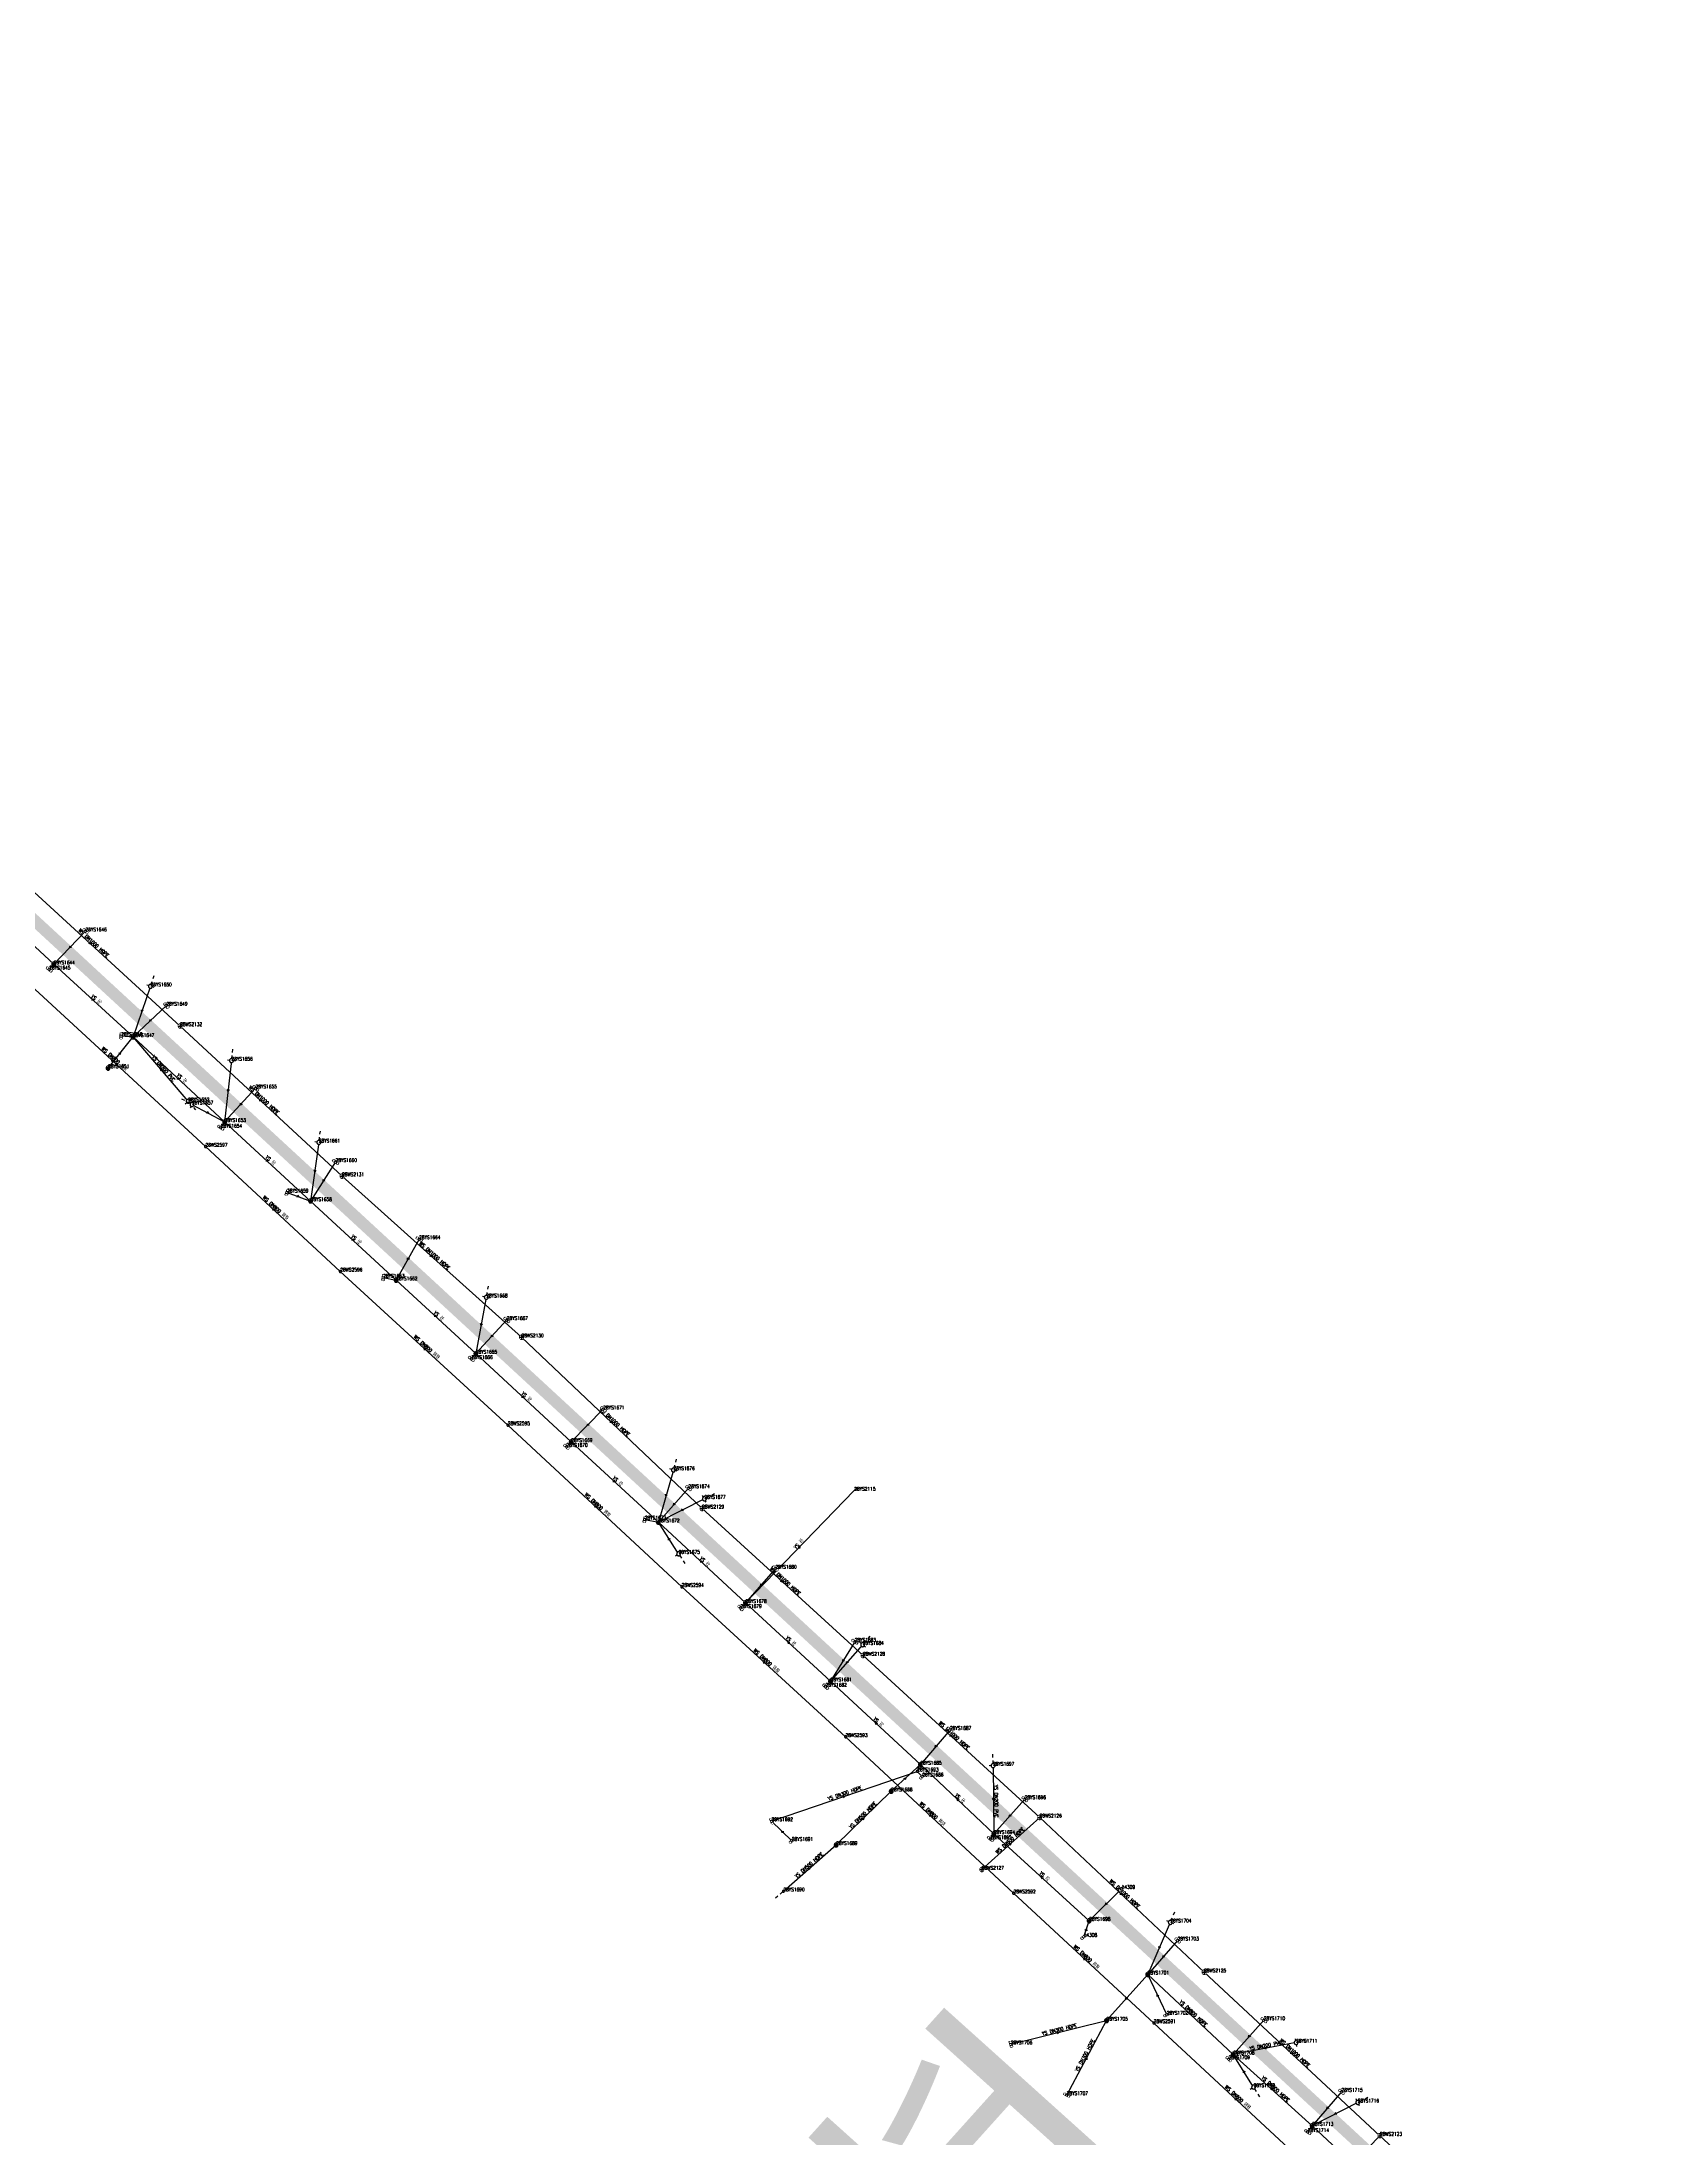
# Model space of a CAD drawing. Extents: x 78813 to 99477, y 2421021 to 2448125.
# Drawn here: x 86249 to 86662, y 2432058 to 2432592 of the extents above; entities that cross this region are included whole.
import ezdxf
from ezdxf.enums import TextEntityAlignment as Align

# ---------------------------------------------------------------- set-up
doc = ezdxf.new("R2010")
doc.units = 0
doc.set_wipeout_variables(frame=1)
doc.layers.get('0').update_dxf_attribs({"linetype": 'CONTINUOUS'})
for name, color, linetype in [('DX_WS', 16, 'CONTINUOUS'), ('DX_YS', 42, 'CONTINUOUS'), ('道路', 5, 'CONTINUOUS')]:
    doc.layers.add(name, color=color, linetype=linetype)
for name, color, linetype, true_color in [('WSLINE', 7, 'CONTINUOUS', 0x7f0000), ('YSANNEXE', 7, 'CONTINUOUS', 0xcc9900), ('YSLINE', 7, 'CONTINUOUS', 0xcc9900)]:
    doc.layers.add(name, color=color, linetype=linetype, true_color=true_color)
doc.layers.add('道路名称', color=7, linetype='CONTINUOUS', lineweight=0)
doc.styles.add('CcNameZT', font='txt.SHX', dxfattribs={"width": 0.8, "bigfont": 'HZTXT.SHX'})
doc.styles.get("Standard").update_dxf_attribs({"font": 'txt.shx', "bigfont": 'hztxt.shx'})
doc.styles.add('宋体0.7', font='', dxfattribs={"width": 0.7})
doc.styles.get('宋体0.7').set_extended_font_data('SimSun')

# ---------------------------------------------------------------- blocks, each defined once
blk = doc.blocks.new('PS污水井')
blk.add_lwpolyline([(1, 0), (1, 0.1), (1, 0.1), (1, 0.2), (1, 0.3), (0.9, 0.3), (0.9, 0.4), (0.9, 0.5), (0.8, 0.5), (0.8, 0.6), (0.8, 0.6), (0.7, 0.7), (0.7, 0.7), (0.6, 0.8), (0.6, 0.8), (0.5, 0.9), (0.4, 0.9), (0.4, 0.9), (0.3, 1), (0.2, 1), (0.2, 1), (0.1, 1), (0, 1), (0, 1), (-0.1, 1), (-0.2, 1), (-0.2, 1), (-0.3, 1), (-0.4, 0.9), (-0.4, 0.9), (-0.5, 0.9), (-0.6, 0.8), (-0.6, 0.8), (-0.7, 0.7), (-0.7, 0.7), (-0.8, 0.6), (-0.8, 0.6), (-0.8, 0.5), (-0.9, 0.5), (-0.9, 0.4), (-0.9, 0.3), (-1, 0.3), (-1, 0.2), (-1, 0.1), (-1, 0.1), (-1, 0), (-1, -0.1), (-1, -0.1), (-1, -0.2), (-1, -0.3), (-0.9, -0.3), (-0.9, -0.4), (-0.9, -0.5), (-0.8, -0.5), (-0.8, -0.6), (-0.8, -0.6), (-0.7, -0.7), (-0.7, -0.7), (-0.6, -0.8), (-0.6, -0.8), (-0.5, -0.9), (-0.4, -0.9), (-0.4, -0.9), (-0.3, -1), (-0.2, -1), (-0.2, -1), (-0.1, -1), (0, -1), (0, -1), (0.1, -1), (0.2, -1), (0.2, -1), (0.3, -1), (0.4, -0.9), (0.4, -0.9), (0.5, -0.9), (0.6, -0.8), (0.6, -0.8), (0.7, -0.7), (0.7, -0.7), (0.8, -0.6), (0.8, -0.6), (0.8, -0.5), (0.9, -0.5), (0.9, -0.4), (0.9, -0.3), (1, -0.3), (1, -0.2), (1, -0.1), (1, 0)], close=True)
blk.add_wipeout([(1, 0), (1, 0.1), (1, 0.1), (1, 0.2), (1, 0.3), (0.9, 0.3), (0.9, 0.4), (0.9, 0.5), (0.8, 0.5), (0.8, 0.6), (0.8, 0.6), (0.7, 0.7), (0.7, 0.7), (0.6, 0.8), (0.6, 0.8), (0.5, 0.9), (0.4, 0.9), (0.4, 0.9), (0.3, 1), (0.2, 1), (0.2, 1), (0.1, 1), (0, 1), (0, 1), (-0.1, 1), (-0.2, 1), (-0.2, 1), (-0.3, 1), (-0.4, 0.9), (-0.4, 0.9), (-0.5, 0.9), (-0.6, 0.8), (-0.6, 0.8), (-0.7, 0.7), (-0.7, 0.7), (-0.8, 0.6), (-0.8, 0.6), (-0.8, 0.5), (-0.9, 0.5), (-0.9, 0.4), (-0.9, 0.3), (-1, 0.3), (-1, 0.2), (-1, 0.1), (-1, 0.1), (-1, 0), (-1, -0.1), (-1, -0.1), (-1, -0.2), (-1, -0.3), (-0.9, -0.3), (-0.9, -0.4), (-0.9, -0.5), (-0.8, -0.5), (-0.8, -0.6), (-0.8, -0.6), (-0.7, -0.7), (-0.7, -0.7), (-0.6, -0.8), (-0.6, -0.8), (-0.5, -0.9), (-0.4, -0.9), (-0.4, -0.9), (-0.3, -1), (-0.2, -1), (-0.2, -1), (-0.1, -1), (0, -1), (0, -1), (0.1, -1), (0.2, -1), (0.2, -1), (0.3, -1), (0.4, -0.9), (0.4, -0.9), (0.5, -0.9), (0.6, -0.8), (0.6, -0.8), (0.7, -0.7), (0.7, -0.7), (0.8, -0.6), (0.8, -0.6), (0.8, -0.5), (0.9, -0.5), (0.9, -0.4), (0.9, -0.3), (1, -0.3), (1, -0.2), (1, -0.1)])
for p, q in [((-1, 0), (0, 0)), ((0, 1), (0, 0)), ((0, 0), (0, -1)), ((0, 0), (1, 0))]:
    blk.add_line(p, q)
blk = doc.blocks.new('PS管线点')
blk.add_wipeout([(0.5, 0), (0.5, 0), (0.5, 0.1), (0.5, 0.1), (0.5, 0.1), (0.5, 0.2), (0.5, 0.2), (0.4, 0.2), (0.4, 0.3), (0.4, 0.3), (0.4, 0.3), (0.4, 0.3), (0.3, 0.4), (0.3, 0.4), (0.3, 0.4), (0.2, 0.4), (0.2, 0.4), (0.2, 0.5), (0.2, 0.5), (0.1, 0.5), (0.1, 0.5), (0.1, 0.5), (0, 0.5), (0, 0.5), (-0.1, 0.5), (-0.1, 0.5), (-0.1, 0.5), (-0.2, 0.5), (-0.2, 0.5), (-0.2, 0.4), (-0.3, 0.4), (-0.3, 0.4), (-0.3, 0.4), (-0.3, 0.4), (-0.4, 0.3), (-0.4, 0.3), (-0.4, 0.3), (-0.4, 0.3), (-0.4, 0.2), (-0.5, 0.2), (-0.5, 0.2), (-0.5, 0.1), (-0.5, 0.1), (-0.5, 0.1), (-0.5, 0), (-0.5, 0), (-0.5, 0), (-0.5, -0.1), (-0.5, -0.1), (-0.5, -0.1), (-0.5, -0.2), (-0.5, -0.2), (-0.4, -0.2), (-0.4, -0.3), (-0.4, -0.3), (-0.4, -0.3), (-0.4, -0.3), (-0.3, -0.4), (-0.3, -0.4), (-0.3, -0.4), (-0.3, -0.4), (-0.2, -0.4), (-0.2, -0.5), (-0.2, -0.5), (-0.1, -0.5), (-0.1, -0.5), (-0.1, -0.5), (0, -0.5), (0, -0.5), (0.1, -0.5), (0.1, -0.5), (0.1, -0.5), (0.2, -0.5), (0.2, -0.5), (0.2, -0.4), (0.2, -0.4), (0.3, -0.4), (0.3, -0.4), (0.3, -0.4), (0.4, -0.3), (0.4, -0.3), (0.4, -0.3), (0.4, -0.3), (0.4, -0.2), (0.5, -0.2), (0.5, -0.2), (0.5, -0.1), (0.5, -0.1), (0.5, -0.1)])
blk.add_lwpolyline([(0.5, 0), (0.5, 0), (0.5, 0.1), (0.5, 0.1), (0.5, 0.1), (0.5, 0.2), (0.5, 0.2), (0.4, 0.2), (0.4, 0.3), (0.4, 0.3), (0.4, 0.3), (0.4, 0.3), (0.3, 0.4), (0.3, 0.4), (0.3, 0.4), (0.2, 0.4), (0.2, 0.4), (0.2, 0.5), (0.2, 0.5), (0.1, 0.5), (0.1, 0.5), (0.1, 0.5), (0, 0.5), (0, 0.5), (-0.1, 0.5), (-0.1, 0.5), (-0.1, 0.5), (-0.2, 0.5), (-0.2, 0.5), (-0.2, 0.4), (-0.3, 0.4), (-0.3, 0.4), (-0.3, 0.4), (-0.3, 0.4), (-0.4, 0.3), (-0.4, 0.3), (-0.4, 0.3), (-0.4, 0.3), (-0.4, 0.2), (-0.5, 0.2), (-0.5, 0.2), (-0.5, 0.1), (-0.5, 0.1), (-0.5, 0.1), (-0.5, 0), (-0.5, 0), (-0.5, 0), (-0.5, -0.1), (-0.5, -0.1), (-0.5, -0.1), (-0.5, -0.2), (-0.5, -0.2), (-0.4, -0.2), (-0.4, -0.3), (-0.4, -0.3), (-0.4, -0.3), (-0.4, -0.3), (-0.3, -0.4), (-0.3, -0.4), (-0.3, -0.4), (-0.3, -0.4), (-0.2, -0.4), (-0.2, -0.5), (-0.2, -0.5), (-0.1, -0.5), (-0.1, -0.5), (-0.1, -0.5), (0, -0.5), (0, -0.5), (0.1, -0.5), (0.1, -0.5), (0.1, -0.5), (0.2, -0.5), (0.2, -0.5), (0.2, -0.4), (0.2, -0.4), (0.3, -0.4), (0.3, -0.4), (0.3, -0.4), (0.4, -0.3), (0.4, -0.3), (0.4, -0.3), (0.4, -0.3), (0.4, -0.2), (0.5, -0.2), (0.5, -0.2), (0.5, -0.1), (0.5, -0.1), (0.5, -0.1), (0.5, 0)], close=True)
blk = doc.blocks.new('LX')
for p, q in [((-0.866, 0.5), (0, 0)), ((0, 0), (-0.866, -0.5))]:
    blk.add_line(p, q)
blk = doc.blocks.new('PS雨水井')
blk.add_lwpolyline([(1, 0), (1, 0.1), (1, 0.1), (1, 0.2), (1, 0.3), (0.9, 0.3), (0.9, 0.4), (0.9, 0.5), (0.8, 0.5), (0.8, 0.6), (0.8, 0.6), (0.7, 0.7), (0.7, 0.7), (0.6, 0.8), (0.6, 0.8), (0.5, 0.9), (0.4, 0.9), (0.4, 0.9), (0.3, 1), (0.2, 1), (0.2, 1), (0.1, 1), (0, 1), (0, 1), (-0.1, 1), (-0.2, 1), (-0.2, 1), (-0.3, 1), (-0.4, 0.9), (-0.4, 0.9), (-0.5, 0.9), (-0.6, 0.8), (-0.6, 0.8), (-0.7, 0.7), (-0.7, 0.7), (-0.8, 0.6), (-0.8, 0.6), (-0.8, 0.5), (-0.9, 0.5), (-0.9, 0.4), (-0.9, 0.3), (-1, 0.3), (-1, 0.2), (-1, 0.1), (-1, 0.1), (-1, 0), (-1, -0.1), (-1, -0.1), (-1, -0.2), (-1, -0.3), (-0.9, -0.3), (-0.9, -0.4), (-0.9, -0.5), (-0.8, -0.5), (-0.8, -0.6), (-0.8, -0.6), (-0.7, -0.7), (-0.7, -0.7), (-0.6, -0.8), (-0.6, -0.8), (-0.5, -0.9), (-0.4, -0.9), (-0.4, -0.9), (-0.3, -1), (-0.2, -1), (-0.2, -1), (-0.1, -1), (0, -1), (0, -1), (0.1, -1), (0.2, -1), (0.2, -1), (0.3, -1), (0.4, -0.9), (0.4, -0.9), (0.5, -0.9), (0.6, -0.8), (0.6, -0.8), (0.7, -0.7), (0.7, -0.7), (0.8, -0.6), (0.8, -0.6), (0.8, -0.5), (0.9, -0.5), (0.9, -0.4), (0.9, -0.3), (1, -0.3), (1, -0.2), (1, -0.1), (1, 0)], close=True)
blk.add_wipeout([(1, 0), (1, 0.1), (1, 0.1), (1, 0.2), (1, 0.3), (0.9, 0.3), (0.9, 0.4), (0.9, 0.5), (0.8, 0.5), (0.8, 0.6), (0.8, 0.6), (0.7, 0.7), (0.7, 0.7), (0.6, 0.8), (0.6, 0.8), (0.5, 0.9), (0.4, 0.9), (0.4, 0.9), (0.3, 1), (0.2, 1), (0.2, 1), (0.1, 1), (0, 1), (0, 1), (-0.1, 1), (-0.2, 1), (-0.2, 1), (-0.3, 1), (-0.4, 0.9), (-0.4, 0.9), (-0.5, 0.9), (-0.6, 0.8), (-0.6, 0.8), (-0.7, 0.7), (-0.7, 0.7), (-0.8, 0.6), (-0.8, 0.6), (-0.8, 0.5), (-0.9, 0.5), (-0.9, 0.4), (-0.9, 0.3), (-1, 0.3), (-1, 0.2), (-1, 0.1), (-1, 0.1), (-1, 0), (-1, -0.1), (-1, -0.1), (-1, -0.2), (-1, -0.3), (-0.9, -0.3), (-0.9, -0.4), (-0.9, -0.5), (-0.8, -0.5), (-0.8, -0.6), (-0.8, -0.6), (-0.7, -0.7), (-0.7, -0.7), (-0.6, -0.8), (-0.6, -0.8), (-0.5, -0.9), (-0.4, -0.9), (-0.4, -0.9), (-0.3, -1), (-0.2, -1), (-0.2, -1), (-0.1, -1), (0, -1), (0, -1), (0.1, -1), (0.2, -1), (0.2, -1), (0.3, -1), (0.4, -0.9), (0.4, -0.9), (0.5, -0.9), (0.6, -0.8), (0.6, -0.8), (0.7, -0.7), (0.7, -0.7), (0.8, -0.6), (0.8, -0.6), (0.8, -0.5), (0.9, -0.5), (0.9, -0.4), (0.9, -0.3), (1, -0.3), (1, -0.2), (1, -0.1)])
for p, q in [((-1, 0), (0, 0)), ((-0.9, 0.5), (0, 0.5)), ((0, 1), (0, 0)), ((0, 0.5), (0.9, 0.5)), ((0, 0), (0, -1)), ((0, 0), (1, 0)), ((-0.9, -0.5), (0, -0.5)), ((0, -0.5), (0.9, -0.5))]:
    blk.add_line(p, q)
blk = doc.blocks.new('PS出水口')
for points in [[(0, 0), (2, 0)], [(1.1, -0.9), (2, 0), (1.1, 0.9)]]:
    blk.add_lwpolyline(points)
blk = doc.blocks.new('PS雨篦')
blk.add_lwpolyline([(-1.5, 0.5), (0, 0.5), (1.5, 0.5), (1.5, -0.5), (0, -0.5), (-1.5, -0.5)], close=True)
blk.add_wipeout([(-1.5, 0.5), (0, 0.5), (1.5, 0.5), (1.5, -0.5), (0, -0.5), (-1.5, -0.5)])
for p, q in [((-0.5, -0.5), (-0.5, 0.5)), ((0.5, -0.5), (0.5, 0.5))]:
    blk.add_line(p, q)
blk = doc.blocks.new('PS预留口')
blk.add_lwpolyline([(4.2, 0), (5.8, 0)])
blk.add_wipeout([(1, 0), (1, 0.1), (1, 0.1), (1, 0.2), (1, 0.3), (0.9, 0.3), (0.9, 0.4), (0.9, 0.5), (0.8, 0.5), (0.8, 0.6), (0.8, 0.6), (0.7, 0.7), (0.7, 0.7), (0.6, 0.8), (0.6, 0.8), (0.5, 0.9), (0.4, 0.9), (0.4, 0.9), (0.3, 1), (0.2, 1), (0.2, 1), (0.1, 1), (0, 1), (0, 1), (-0.1, 1), (-0.2, 1), (-0.2, 1), (-0.3, 1), (-0.4, 0.9), (-0.4, 0.9), (-0.5, 0.9), (-0.6, 0.8), (-0.6, 0.8), (-0.7, 0.7), (-0.7, 0.7), (-0.8, 0.6), (-0.8, 0.6), (-0.8, 0.5), (-0.9, 0.5), (-0.9, 0.4), (-0.9, 0.3), (-1, 0.3), (-1, 0.2), (-1, 0.1), (-1, 0.1), (-1, 0), (-1, -0.1), (-1, -0.1), (-1, -0.2), (-1, -0.3), (-0.9, -0.3), (-0.9, -0.4), (-0.9, -0.5), (-0.8, -0.5), (-0.8, -0.6), (-0.8, -0.6), (-0.7, -0.7), (-0.7, -0.7), (-0.6, -0.8), (-0.6, -0.8), (-0.5, -0.9), (-0.4, -0.9), (-0.4, -0.9), (-0.3, -1), (-0.2, -1), (-0.2, -1), (-0.1, -1), (0, -1), (0, -1), (0.1, -1), (0.2, -1), (0.2, -1), (0.3, -1), (0.4, -0.9), (0.4, -0.9), (0.5, -0.9), (0.6, -0.8), (0.6, -0.8), (0.7, -0.7), (0.7, -0.7), (0.8, -0.6), (0.8, -0.6), (0.8, -0.5), (0.9, -0.5), (0.9, -0.4), (0.9, -0.3), (1, -0.3), (1, -0.2), (1, -0.1)])
blk.add_line((1, 0), (2.6, 0))
blk.add_lwpolyline([(1, 0), (1, 0.1), (1, 0.1), (1, 0.2), (1, 0.3), (0.9, 0.3), (0.9, 0.4), (0.9, 0.5), (0.8, 0.5), (0.8, 0.6), (0.8, 0.6), (0.7, 0.7), (0.7, 0.7), (0.6, 0.8), (0.6, 0.8), (0.5, 0.9), (0.4, 0.9), (0.4, 0.9), (0.3, 1), (0.2, 1), (0.2, 1), (0.1, 1), (0, 1), (0, 1), (-0.1, 1), (-0.2, 1), (-0.2, 1), (-0.3, 1), (-0.4, 0.9), (-0.4, 0.9), (-0.5, 0.9), (-0.6, 0.8), (-0.6, 0.8), (-0.7, 0.7), (-0.7, 0.7), (-0.8, 0.6), (-0.8, 0.6), (-0.8, 0.5), (-0.9, 0.5), (-0.9, 0.4), (-0.9, 0.3), (-1, 0.3), (-1, 0.2), (-1, 0.1), (-1, 0.1), (-1, 0), (-1, -0.1), (-1, -0.1), (-1, -0.2), (-1, -0.3), (-0.9, -0.3), (-0.9, -0.4), (-0.9, -0.5), (-0.8, -0.5), (-0.8, -0.6), (-0.8, -0.6), (-0.7, -0.7), (-0.7, -0.7), (-0.6, -0.8), (-0.6, -0.8), (-0.5, -0.9), (-0.4, -0.9), (-0.4, -0.9), (-0.3, -1), (-0.2, -1), (-0.2, -1), (-0.1, -1), (0, -1), (0, -1), (0.1, -1), (0.2, -1), (0.2, -1), (0.3, -1), (0.4, -0.9), (0.4, -0.9), (0.5, -0.9), (0.6, -0.8), (0.6, -0.8), (0.7, -0.7), (0.7, -0.7), (0.8, -0.6), (0.8, -0.6), (0.8, -0.5), (0.9, -0.5), (0.9, -0.4), (0.9, -0.3), (1, -0.3), (1, -0.2), (1, -0.1), (1, 0)], close=True)
for points in [[(0, 1), (0, 2)], [(0, -2), (0, -1)]]:
    blk.add_lwpolyline(points)
blk = doc.blocks.new('PS非普查')
blk.add_lwpolyline([(3.7, 0), (5.3, 0)])
blk.add_wipeout([(0.5, 0), (0.5, 0), (0.5, 0.1), (0.5, 0.1), (0.5, 0.1), (0.5, 0.2), (0.5, 0.2), (0.4, 0.2), (0.4, 0.3), (0.4, 0.3), (0.4, 0.3), (0.4, 0.3), (0.3, 0.4), (0.3, 0.4), (0.3, 0.4), (0.2, 0.4), (0.2, 0.4), (0.2, 0.5), (0.2, 0.5), (0.1, 0.5), (0.1, 0.5), (0.1, 0.5), (0, 0.5), (0, 0.5), (-0.1, 0.5), (-0.1, 0.5), (-0.1, 0.5), (-0.2, 0.5), (-0.2, 0.5), (-0.2, 0.4), (-0.3, 0.4), (-0.3, 0.4), (-0.3, 0.4), (-0.3, 0.4), (-0.4, 0.3), (-0.4, 0.3), (-0.4, 0.3), (-0.4, 0.3), (-0.4, 0.2), (-0.5, 0.2), (-0.5, 0.2), (-0.5, 0.1), (-0.5, 0.1), (-0.5, 0.1), (-0.5, 0), (-0.5, 0), (-0.5, 0), (-0.5, -0.1), (-0.5, -0.1), (-0.5, -0.1), (-0.5, -0.2), (-0.5, -0.2), (-0.4, -0.2), (-0.4, -0.3), (-0.4, -0.3), (-0.4, -0.3), (-0.4, -0.3), (-0.3, -0.4), (-0.3, -0.4), (-0.3, -0.4), (-0.3, -0.4), (-0.2, -0.4), (-0.2, -0.5), (-0.2, -0.5), (-0.1, -0.5), (-0.1, -0.5), (-0.1, -0.5), (0, -0.5), (0, -0.5), (0.1, -0.5), (0.1, -0.5), (0.1, -0.5), (0.2, -0.5), (0.2, -0.5), (0.2, -0.4), (0.2, -0.4), (0.3, -0.4), (0.3, -0.4), (0.3, -0.4), (0.4, -0.3), (0.4, -0.3), (0.4, -0.3), (0.4, -0.3), (0.4, -0.2), (0.5, -0.2), (0.5, -0.2), (0.5, -0.1), (0.5, -0.1), (0.5, -0.1)])
blk.add_line((0.5, 0), (2.1, 0))
blk.add_lwpolyline([(0.5, 0), (0.5, 0), (0.5, 0.1), (0.5, 0.1), (0.5, 0.1), (0.5, 0.2), (0.5, 0.2), (0.4, 0.2), (0.4, 0.3), (0.4, 0.3), (0.4, 0.3), (0.4, 0.3), (0.3, 0.4), (0.3, 0.4), (0.3, 0.4), (0.2, 0.4), (0.2, 0.4), (0.2, 0.5), (0.2, 0.5), (0.1, 0.5), (0.1, 0.5), (0.1, 0.5), (0, 0.5), (0, 0.5), (-0.1, 0.5), (-0.1, 0.5), (-0.1, 0.5), (-0.2, 0.5), (-0.2, 0.5), (-0.2, 0.4), (-0.3, 0.4), (-0.3, 0.4), (-0.3, 0.4), (-0.3, 0.4), (-0.4, 0.3), (-0.4, 0.3), (-0.4, 0.3), (-0.4, 0.3), (-0.4, 0.2), (-0.5, 0.2), (-0.5, 0.2), (-0.5, 0.1), (-0.5, 0.1), (-0.5, 0.1), (-0.5, 0), (-0.5, 0), (-0.5, 0), (-0.5, -0.1), (-0.5, -0.1), (-0.5, -0.1), (-0.5, -0.2), (-0.5, -0.2), (-0.4, -0.2), (-0.4, -0.3), (-0.4, -0.3), (-0.4, -0.3), (-0.4, -0.3), (-0.3, -0.4), (-0.3, -0.4), (-0.3, -0.4), (-0.3, -0.4), (-0.2, -0.4), (-0.2, -0.5), (-0.2, -0.5), (-0.1, -0.5), (-0.1, -0.5), (-0.1, -0.5), (0, -0.5), (0, -0.5), (0.1, -0.5), (0.1, -0.5), (0.1, -0.5), (0.2, -0.5), (0.2, -0.5), (0.2, -0.4), (0.2, -0.4), (0.3, -0.4), (0.3, -0.4), (0.3, -0.4), (0.4, -0.3), (0.4, -0.3), (0.4, -0.3), (0.4, -0.3), (0.4, -0.2), (0.5, -0.2), (0.5, -0.2), (0.5, -0.1), (0.5, -0.1), (0.5, -0.1), (0.5, 0)], close=True)
blk = doc.blocks.new('测量点')
h = blk.add_hatch(color=256)
edge = h.paths.add_edge_path()
edge.add_arc((0, 0), 0.5, 0, 360)
blk.add_circle((0, 0), 0.5)

msp = doc.modelspace()

# ---------------------------------------------------------------- linework, layer by layer
at = {"layer": 'WSLINE'}
for p, q in [((86283.93, 2432341.11), (86238.43, 2432382.9)), ((86290.4, 2432310.36), (86242.6, 2432354.49)), ((86325.21, 2432302.82), (86283.93, 2432341.11)), ((86324.77, 2432278.54), (86290.4, 2432310.36)), ((86370.99, 2432261.76), (86325.21, 2432302.82)), ((86367.48, 2432239.34), (86324.77, 2432278.54)), ((86417, 2432218.09), (86370.99, 2432261.76)), ((86411.8, 2432198.12), (86367.48, 2432239.34)), ((86458.02, 2432180.6), (86417, 2432218.09)), ((86453.57, 2432159.87), (86411.8, 2432198.12)), ((86503.06, 2432139.34), (86458.02, 2432180.6)), ((86496.41, 2432119.99), (86453.57, 2432159.87)), ((86488.33, 2432126.04), (86503.06, 2432139.34)), ((86544.97, 2432099.86), (86503.06, 2432139.34)), ((86532.15, 2432086.92), (86496.41, 2432119.99)), ((86589.81, 2432058.19), (86544.97, 2432099.86)), ((86573.56, 2432048.48), (86532.15, 2432086.92)), ((86575.45, 2432043.5), (86589.81, 2432058.19)), ((86634.61, 2432016.73), (86589.81, 2432058.19))]:
    msp.add_line(p, q, dxfattribs=at)
at = {"layer": 'YSLINE'}
for p, q in [((86227.26, 2432379.54), (86251.7, 2432356.86)), ((86259.81, 2432365.28), (86251.7, 2432356.86)), ((86250.58, 2432355.52), (86251.7, 2432356.86)), ((86251.7, 2432356.86), (86271.94, 2432338.32)), ((86276.38, 2432351.24), (86271.94, 2432338.32)), ((86280.42, 2432346.31), (86271.94, 2432338.32)), ((86265.57, 2432330.39), (86271.94, 2432338.32)), ((86268.93, 2432338.57), (86271.94, 2432338.32)), ((86297.02, 2432332.29), (86295.29, 2432316.66)), ((86303.18, 2432325.23), (86295.29, 2432316.66)), ((86286.96, 2432321.1), (86295.29, 2432316.66)), ((86294.32, 2432315.22), (86295.29, 2432316.66)), ((86295.29, 2432316.66), (86317.2, 2432296.49)), ((86319.29, 2432311.44), (86317.2, 2432296.49)), ((86311.22, 2432298.66), (86317.2, 2432296.49)), ((86344.87, 2432286.77), (86339.01, 2432276.29)), ((86335.73, 2432276.96), (86339.01, 2432276.29)), ((86339.01, 2432276.29), (86359.32, 2432257.58)), ((86361.99, 2432271.93), (86359.32, 2432257.58)), ((86367.21, 2432266.16), (86359.32, 2432257.58)), ((86358.2, 2432256.23), (86359.32, 2432257.58)), ((86391.81, 2432243.4), (86383.65, 2432235.07)), ((86382.42, 2432233.82), (86383.65, 2432235.07)), ((86383.65, 2432235.07), (86405.85, 2432214.57)), ((86409.7, 2432227.89), (86405.85, 2432214.57)), ((86413.52, 2432223.29), (86405.85, 2432214.57)), ((86455.8, 2432222.67), (86428.06, 2432194.03)), ((86402.42, 2432215.31), (86405.85, 2432214.57)), ((86411.02, 2432206.54), (86405.85, 2432214.57)), ((86435.69, 2432202.79), (86428.06, 2432194.03)), ((86426.78, 2432192.75), (86428.06, 2432194.03)), ((86428.06, 2432194.03), (86449.76, 2432174.06)), ((86448.49, 2432172.68), (86449.76, 2432174.06)), ((86480.2, 2432161.66), (86472.64, 2432152.79)), ((86465.23, 2432146), (86472.64, 2432152.79)), ((86471.86, 2432151.08), (86472.64, 2432152.79)), ((86472.64, 2432152.79), (86491.38, 2432135.12)), ((86434.73, 2432138.38), (86471.86, 2432151.08)), ((86473.13, 2432149.79), (86471.86, 2432151.08)), ((86491.18, 2432152.54), (86491.38, 2432135.12)), ((86451.19, 2432132.31), (86465.23, 2432146)), ((86499.25, 2432144.01), (86491.38, 2432135.12)), ((86439.88, 2432133.36), (86434.73, 2432138.38)), ((86437.72, 2432120.5), (86451.19, 2432132.31)), ((86490.49, 2432133.81), (86491.38, 2432135.12)), ((86523.94, 2432121.14), (86515.68, 2432112.99)), ((86514.28, 2432108.89), (86515.68, 2432112.99)), ((86536.35, 2432112.56), (86530.61, 2432099.29)), ((86538.23, 2432107.96), (86530.61, 2432099.29)), ((86495.74, 2432081.5), (86520.12, 2432087.54)), ((86509.96, 2432068.56), (86520.12, 2432087.54)), ((86560.2, 2432087.66), (86552.41, 2432078.92)), ((86551.25, 2432077.7), (86552.41, 2432078.92)), ((86568.44, 2432081.93), (86552.41, 2432078.92)), ((86552.41, 2432078.92), (86572.52, 2432060.73)), ((86557.6, 2432070.57), (86552.41, 2432078.92)), ((86579.99, 2432069.37), (86572.52, 2432060.73)), ((86584.16, 2432066.67), (86572.52, 2432060.73)), ((86571.42, 2432059.15), (86572.52, 2432060.73))]:
    msp.add_line(p, q, dxfattribs=at)

# ---------------------------------------------------------------- block references
at = {"layer": 'DX_WS', "yscale": 0.5, "zscale": 0.5}
for p, xscale, rotation in [((86261.18, 2432362), 0.5000000000075154, 317.5098677588699), ((86266.5, 2432332.43), 0.500000000145689, 137.509870812667), ((86304.57, 2432321.96), 0.5000000000010631, 316.9369099651016), ((86307.58, 2432294.45), 0.5000000000109518, 136.9369130337061), ((86348.1, 2432282.29), 0.4999999999254442, 318.0828255645804), ((86346.12, 2432258.94), 0.500000000145689, 137.509870812667), ((86394, 2432239.93), 0.4999999999446334, 316.3639521783482), ((86389.64, 2432218.73), 0.5000000000109518, 136.9369130337061), ((86437.51, 2432199.35), 0.5000000000075154, 317.5098677588699), ((86432.69, 2432178.99), 0.500000000145689, 137.509870812667), ((86480.54, 2432159.97), 0.5000000000075154, 317.5098677588699), ((86474.99, 2432139.93), 0.5000000000109518, 136.9369130337061), ((86495.7, 2432132.69), 0.499999999918455, 41.82591903435983), ((86524.02, 2432119.6), 0.5000000000010631, 316.9369099651016), ((86514.28, 2432103.45), 0.500000000145689, 137.509870812667), ((86567.39, 2432079.02), 0.5000000000010631, 316.9369099651016), ((86552.86, 2432067.7), 0.5000000000109518, 136.9369130337061)]:
    msp.add_blockref('LX', p, dxfattribs=dict(at, xscale=xscale, rotation=rotation))
at = {"layer": 'DX_YS', "xscale": 0.4999999999940199, "yscale": 0.5, "zscale": 0.5, "rotation": 45.91263851811628}
msp.add_blockref('PS出水口', (86455.8, 2432222.67, -0.27), dxfattribs=at)
at = {"layer": 'DX_YS', "xscale": 0.5, "yscale": 0.5, "zscale": 0.5}
for p in [(86523.94, 2432121.14, 2.8), (86514.28, 2432108.89, 2.47)]:
    msp.add_blockref('测量点', p, dxfattribs=at)
at = {"layer": 'YSANNEXE', "yscale": 0.5, "zscale": 0.5}
for p, xscale, rotation in [((86255.76, 2432361.07), 0.4999999998439218, 226.318329060497), ((86261.82, 2432347.59), 0.4999999999256761, 317.4186185119841), ((86274.16, 2432344.78), 0.4999999999013975, 250.9555142638749), ((86276.18, 2432342.31), 0.4999999999186057, 223.453540091652), ((86268.76, 2432334.35), 0.5000000001585412, 50.99324378081111), ((86278.97, 2432330.13), 0.5000000000684955, 130.6343772826352), ((86283.62, 2432327.49), 0.4999999999256761, 317.4186185119841), ((86296.16, 2432324.48), 0.5000000001235119, 263.5605857614379), ((86299.24, 2432320.94), 0.5000000000745004, 227.4642446757911), ((86306.25, 2432306.57), 0.4999999999256761, 317.4186185119841), ((86318.25, 2432303.96), 0.499999999796241, 261.841712372061), ((86320.39, 2432301.46), 0.4999999999089995, 237.204527176746), ((86328.1, 2432286.39), 0.4999999999256761, 317.4186185119841), ((86341.94, 2432281.53), 0.5000000001494865, 240.6422739652456), ((86349.16, 2432266.93), 0.4999999999256761, 317.4186185119841), ((86360.66, 2432264.75), 0.5000000001173442, 259.5498811970523), ((86363.27, 2432261.87), 0.5000000000745004, 227.4642446757911), ((86371.48, 2432246.32), 0.4999999999256761, 317.4186185119841), ((86387.73, 2432239.23), 0.5000000000623607, 225.7453712877373), ((86394.75, 2432224.82), 0.4999999999256761, 317.4186185119841), ((86407.77, 2432221.23), 0.4999999999654328, 253.8203032424494), ((86409.69, 2432218.93), 0.50000000014632, 228.6101602728715), ((86411.72, 2432217.56), 0.4999999999613701, 206.837764032546), ((86441.93, 2432208.35), 0.5000000001157322, 45.74536822286708), ((86416.96, 2432204.3), 0.4999999999256761, 317.4186185119841), ((86431.88, 2432198.41), 0.5000000001008229, 229.1831180618362), ((86438.91, 2432184.04), 0.5000000001235999, 137.4186154166185), ((86452.84, 2432179.1), 0.499999999921607, 238.9234005642224), ((86453.85, 2432178.71), 0.50000000014632, 228.6101602728715), ((86461.2, 2432163.42), 0.500000000099427, 136.8456576255853), ((86476.42, 2432157.23), 0.4999999998278945, 229.7560758296854), ((86453.29, 2432144.73), 0.4999999999495339, 18.90760722081252), ((86482.01, 2432143.95), 0.500000000099427, 136.8456576255853), ((86491.28, 2432143.83), 0.4999999997689699, 270.436079302113), ((86458.21, 2432139.15), 0.5000000000362423, 44.11775023038089), ((86495.31, 2432139.56), 0.50000000014632, 228.6101602728715), ((86444.45, 2432126.41), 0.4999999998787904, 41.25296123318996), ((86503.53, 2432124.05), 0.5000000001235999, 137.4186154166185), ((86519.81, 2432117.06), 0.500000000074041, 224.5994556996546), ((86533.48, 2432105.93), 0.4999999999961576, 246.371851905659), ((86534.42, 2432103.63), 0.50000000014632, 228.6101602728715), ((86533.05, 2432094.17), 0.5000000002022937, 115.7374746045821), ((86525.36, 2432093.42), 0.5000000000436156, 48.12845479608112), ((86541.51, 2432089.11), 0.5000000000878982, 316.8456606964688), ((86507.93, 2432084.52), 0.5000000000391495, 13.75098710020015), ((86556.3, 2432083.29), 0.5000000000236343, 228.0372024639738), ((86515.04, 2432078.05), 0.4999999998920629, 61.87944186832653), ((86560.42, 2432080.43), 0.5000000000315407, 190.7949457964519), ((86555, 2432074.75), 0.4999999999095871, 122.0400103693846), ((86576.26, 2432065.05), 0.5000000001008229, 229.1831180618362), ((86578.34, 2432063.7), 0.4999999999613701, 206.837764032546)]:
    msp.add_blockref('LX', p, dxfattribs=dict(at, xscale=xscale, rotation=rotation))

# ---------------------------------------------------------------- texts
at = {"layer": 'DX_WS', "style": 'CcNameZT', "width": 0.8}
for s, rotation, p in [(' WS DN1000 HDPE', 317.4355, (86261.35, 2432362.19, -1.71)), (' WS DN800 铸铁', 317.2911, (86266.67, 2432332.61, 1.87)), (' WS DN1000 HDPE', 317.1521, (86304.74, 2432322.15, -1.76)), (' WS DN800 铸铁', 317.2055, (86307.75, 2432294.64, 1.65)), (' WS DN1000 HDPE', 318.1171, (86348.27, 2432282.48, -1.71)), (' WS DN800 铸铁', 317.4515, (86346.29, 2432259.13, 1.74)), (' WS DN1000 HDPE', 316.494, (86394.17, 2432240.11, -2.15)), (' WS DN800 铸铁', 317.0747, (86389.81, 2432218.91, 1.41)), (' WS DN1000 HDPE', 317.5694, (86437.68, 2432199.53, -2.03)), (' WS DN800 铸铁', 317.5238, (86432.86, 2432179.18, 1.87)), (' WS DN1000 HDPE', 317.5146, (86480.71, 2432160.16, -2.06)), (' WS DN800 铸铁', 317.0412, (86475.16, 2432140.11, 1.85)), (' WS DN600 HDPE', 42.0743, (86495.53, 2432132.88, -1.83)), (' WS DN1000 HDPE', 316.7058, (86524.19, 2432119.78, -2.05)), (' WS DN800 铸铁', 317.2286, (86514.45, 2432103.64, 2.53)), (' WS DN1000 HDPE', 317.0985, (86567.56, 2432079.21, -2.03)), (' WS DN800 铸铁', 317.1281, (86553.03, 2432067.88, 1.72))]:
    msp.add_text(s, height=0.9, rotation=rotation, dxfattribs=at).set_placement(p, align=Align.CENTER)
at = {"layer": 'DX_YS', "style": 'CcNameZT', "width": 0.8}
for s, rotation, p in [(' YS 砼', 317.5147, (86261.99, 2432347.77, -0.08)), (' YS DN200 PVC', 310.6235, (86279.16, 2432330.29, 2.16)), (' YS 砼', 317.1477, (86283.79, 2432327.67, -0.1)), (' YS 砼', 317.365, (86306.42, 2432306.76, -0.1)), (' YS 砼', 317.1925, (86328.27, 2432286.57, -0.13)), (' YS 砼', 317.3461, (86349.33, 2432267.12, -0.22)), (' YS 砼', 317.2293, (86371.65, 2432246.51, -0.3)), (' YS 砼', 317.2769, (86394.92, 2432225, -0.24)), (' YS 砼', 45.9126, (86441.75, 2432208.52, -0.33)), (' YS 砼', 317.2463, (86417.13, 2432204.48, -0.24)), (' YS 砼', 317.3728, (86439.08, 2432184.23, -0.24)), (' YS 砼', 317.0863, (86461.37, 2432163.6, -0.21)), (' YS DN300 HDPE', 18.8769, (86453.21, 2432144.97, 2.61)), (' YS DN500 HDPE', 44.2685, (86458.03, 2432139.33, 2.24)), (' YS 砼', 316.6756, (86482.18, 2432144.13, -0.26)), (' YS DN200 PVC', 270.6542, (86491.53, 2432143.83, 2.92)), (' YS 砼', 317.6863, (86503.7, 2432124.24, -0.26)), (' YS DN800 HDPE', 316.9382, (86541.68, 2432089.29, -0.06)), (' YS DN300 HDPE', 13.8996, (86507.87, 2432084.76, 2.34)), (' YS DN300 HDPE', 61.835, (86514.82, 2432078.17, 2.42)), (' YS DN200 PVC', 10.619, (86560.38, 2432080.67, 2.27))]:
    msp.add_text(s, height=0.9, rotation=rotation, dxfattribs=at).set_placement(p, align=Align.CENTER)
at = {"layer": 'DX_YS', "width": 0.8}
msp.add_text('28YS2115', height=0.9, dxfattribs=at).set_placement((86455.8, 2432222.67, -0.27))

# ---------------------------------------------------------------- next in the draw order: block references
at = {"layer": 'DX_WS', "xscale": 0.5, "yscale": 0.5, "zscale": 0.5}
for name, p in [('PS污水井', (86283.93, 2432341.11, -1.76)), ('PS管线点', (86290.4, 2432310.36, 1.87)), ('PS污水井', (86325.21, 2432302.82, -1.71)), ('PS管线点', (86324.77, 2432278.54, 1.65)), ('PS污水井', (86370.99, 2432261.76, -2.15)), ('PS管线点', (86367.48, 2432239.34, 1.74)), ('PS污水井', (86417, 2432218.09, -2.03)), ('PS管线点', (86411.8, 2432198.12, 1.41)), ('PS污水井', (86458.02, 2432180.6, -2.06)), ('PS管线点', (86453.57, 2432159.87, 1.87)), ('PS污水井', (86503.06, 2432139.34, -2.05)), ('PS污水井', (86488.33, 2432126.04, -1.83)), ('PS管线点', (86496.41, 2432119.99, 1.85)), ('PS污水井', (86544.97, 2432099.86, -2.03)), ('PS管线点', (86532.15, 2432086.92, 2.53)), ('PS污水井', (86589.81, 2432058.19, -1.8))]:
    msp.add_blockref(name, p, dxfattribs=at)
at = {"layer": 'DX_YS', "yscale": 0.5, "zscale": 0.5}
for name, p, xscale, rotation in [('PS雨篦', (86259.81, 2432365.28, 2.74), 0.500000000097694, 136.0984417016822), ('PS预留口', (86276.38, 2432351.24, 2.27), 0.5000000000336101, 71.05029722275177), ('PS雨篦', (86280.42, 2432346.31, 2.64), 0.5000000000504176, 133.3131687376338), ('PS雨篦', (86303.18, 2432325.23, 2.56), 0.4999999999793751, 137.3762426764612), ('PS预留口', (86319.29, 2432311.44, 2.3), 0.5000000001277679, 82.03677756668297), ('PS雨篦', (86311.22, 2432298.66, 2.45), 0.4999999999727073, 250.0299725983235), ('PS雨篦', (86344.87, 2432286.77, 2.57), 0.5000000000746401, 150.8036162262044), ('PS预留口', (86361.99, 2432271.93, 2.12), 0.500000000211377, 79.45651023784916), ('PS雨篦', (86367.21, 2432266.16, 2.6), 0.4999999998683571, 137.4113950805126), ('PS雨篦', (86391.81, 2432243.4, 2.67), 0.5000000001058371, 135.5629316718283), ('PS预留口', (86409.7, 2432227.89, 2.7), 0.4999999999296562, 73.88719916057583), ('PS雨篦', (86435.69, 2432202.79, 2.87), 0.5000000000776109, 138.9718194588882), ('PS雨篦', (86480.2, 2432161.66, 3.08), 0.5000000000498809, 139.5633923533062), ('PS预留口', (86491.18, 2432152.54, 2.92), 0.5000000001998096, 90.65423564364988), ('PS雨篦', (86499.25, 2432144.01, 3.01), 0.5000000000166477, 138.4886604888437), ('PS雨篦', (86434.73, 2432138.38, 2.61), 0.4999999998688162, 288.8768525647305), ('PS雨篦', (86439.88, 2432133.36, 2.7), 0.5000000000334324, 45.70940441454216), ('PS非普查', (86437.72, 2432120.5, 2.34), 0.5000000000755102, 221.2433879094763), ('PS雨篦', (86523.94, 2432121.14, 2.8), 0.499999999857888, 40.16648119226884), ('PS预留口', (86536.35, 2432112.56, 1.95), 0.5000000001606164, 66.62343084228249), ('PS雨篦', (86514.28, 2432108.89, 2.47), 0.499999999857888, 40.16648119226884), ('PS雨篦', (86538.23, 2432107.96, 2.68), 0.5000000001238238, 138.6777132588051), ('PS雨篦', (86560.2, 2432087.66, 2.59), 0.5000000000733997, 138.2831258335273), ('PS预留口', (86568.44, 2432081.93, 2.27), 0.5000000000054519, 10.61900798094249), ('PS雨篦', (86495.74, 2432081.5, 2.34), 0.4999999998933915, 283.89957357739), ('PS雨篦', (86509.96, 2432068.56, 2.42), 0.5000000000143972, 331.8349839278366), ('PS预留口', (86557.6, 2432070.57, 2.42), 0.4999999999647555, 301.8695866108353), ('PS雨篦', (86579.99, 2432069.37, 2.64), 0.5000000000808418, 139.1723162770112)]:
    msp.add_blockref(name, p, dxfattribs=dict(at, xscale=xscale, rotation=rotation))
at = {"layer": 'DX_YS', "xscale": 0.5, "yscale": 0.5, "zscale": 0.5}
for p in [(86251.7, 2432356.86, -0.08), (86265.57, 2432330.39, 0.43), (86465.23, 2432146, 0.66), (86451.19, 2432132.31, 2.24)]:
    msp.add_blockref('PS雨水井', p, dxfattribs=at)

# ---------------------------------------------------------------- next in the draw order: linework, layer by layer
at = {"layer": 'YSLINE'}
for p, q in [((86271.94, 2432338.32), (86295.29, 2432316.66)), ((86285.99, 2432321.94), (86271.94, 2432338.32)), ((86323.58, 2432306.44), (86317.2, 2432296.49)), ((86317.2, 2432296.49), (86339.01, 2432276.29)), ((86359.32, 2432257.58), (86383.65, 2432235.07)), ((86417.59, 2432220.56), (86405.85, 2432214.57)), ((86405.85, 2432214.57), (86428.06, 2432194.03)), ((86455.91, 2432184.14), (86449.76, 2432174.06)), ((86457.93, 2432183.36), (86449.76, 2432174.06)), ((86449.76, 2432174.06), (86472.64, 2432152.79)), ((86491.38, 2432135.12), (86515.68, 2432112.99)), ((86520.12, 2432087.54), (86530.61, 2432099.29)), ((86530.61, 2432099.29), (86552.41, 2432078.92)), ((86535.5, 2432089.05), (86530.61, 2432099.29)), ((86572.52, 2432060.73), (86594.43, 2432040.29))]:
    msp.add_line(p, q, dxfattribs=at)

# ---------------------------------------------------------------- next in the draw order: block references
at = {"layer": 'DX_YS', "yscale": 0.5, "zscale": 0.5}
for name, p, xscale, rotation in [('PS雨篦', (86250.58, 2432355.52, 2.64), 0.5000000000217145, 320.0601093828817), ('PS预留口', (86584.16, 2432066.67, 1.82), 0.4999999999758346, 27.0554173201348)]:
    msp.add_blockref(name, p, dxfattribs=dict(at, xscale=xscale, rotation=rotation))
at = {"layer": 'YSANNEXE', "yscale": 0.5, "zscale": 0.5}
for p, xscale, rotation in [((86437.31, 2432135.87), 0.5000000001550294, 135.7909974270936), ((86562.46, 2432069.83), 0.4999999999871826, 317.9915762995381)]:
    msp.add_blockref('LX', p, dxfattribs=dict(at, xscale=xscale, rotation=rotation))

# ---------------------------------------------------------------- next in the draw order: texts
at = {"layer": 'DX_WS', "style": 'CcNameZT', "width": 0.8}
for s, p in [('28WS2132', (86283.93, 2432341.11, -1.76)), ('28WS2597', (86290.4, 2432310.36, 1.87)), ('28WS2131', (86325.21, 2432302.82, -1.71)), ('28WS2596', (86324.77, 2432278.54, 1.65)), ('28WS2130', (86370.99, 2432261.76, -2.15)), ('28WS2595', (86367.48, 2432239.34, 1.74)), ('28WS2129', (86417, 2432218.09, -2.03)), ('28WS2594', (86411.8, 2432198.12, 1.41)), ('28WS2128', (86458.02, 2432180.6, -2.06)), ('28WS2593', (86453.57, 2432159.87, 1.87)), ('28WS2126', (86503.06, 2432139.34, -2.05)), ('28WS2127', (86488.33, 2432126.04, -1.83)), ('28WS2592', (86496.41, 2432119.99, 1.85)), ('28WS2125', (86544.97, 2432099.86, -2.03)), ('28WS2591', (86532.15, 2432086.92, 2.53)), ('28WS2123', (86589.81, 2432058.19, -1.8))]:
    msp.add_text(s, height=0.9, dxfattribs=at).set_placement(p)
at = {"layer": 'DX_YS', "width": 0.8}
for s, p in [('28YS1646', (86259.81, 2432365.28, 2.74)), ('28YS1650', (86276.38, 2432351.24, 2.27)), ('28YS1649', (86280.42, 2432346.31, 2.64)), ('28YS1651', (86265.57, 2432330.39, 0.43)), ('28YS1655', (86303.18, 2432325.23, 2.56)), ('28YS1661', (86319.29, 2432311.44, 2.3)), ('28YS1664', (86344.87, 2432286.77, 2.57)), ('28YS1668', (86361.99, 2432271.93, 2.12)), ('28YS1667', (86367.21, 2432266.16, 2.6)), ('28YS1671', (86391.81, 2432243.4, 2.67)), ('28YS1676', (86409.7, 2432227.89, 2.7)), ('28YS1680', (86435.69, 2432202.79, 2.87)), ('28YS1687', (86480.2, 2432161.66, 3.08)), ('28YS1697', (86491.18, 2432152.54, 2.92)), ('28YS1696', (86499.25, 2432144.01, 3.01)), ('28YS1692', (86434.73, 2432138.38, 2.61)), ('28YS1691', (86439.88, 2432133.36, 2.7)), ('28YS1689', (86451.19, 2432132.31, 2.24)), ('28YS1690', (86437.72, 2432120.5, 2.34)), ('14309', (86523.94, 2432121.14, 2.8)), ('28YS1704', (86536.35, 2432112.56, 1.95)), ('14308', (86514.28, 2432108.89, 2.47)), ('28YS1703', (86538.23, 2432107.96, 2.68)), ('28YS1710', (86560.2, 2432087.66, 2.59)), ('28YS1706', (86495.74, 2432081.5, 2.34)), ('28YS1711', (86568.44, 2432081.93, 2.27)), ('28YS1707', (86509.96, 2432068.56, 2.42)), ('28YS1712', (86557.6, 2432070.57, 2.42))]:
    msp.add_text(s, height=0.9, dxfattribs=at).set_placement(p)
at = {"layer": 'DX_YS', "style": 'CcNameZT', "width": 0.8}
for s, rotation, p in [(' YS DN500 HDPE', 41.2434, (86444.29, 2432126.59, 2.34)), (' YS DN800 HDPE', 317.8643, (86562.63, 2432070.01, -0.05))]:
    msp.add_text(s, height=0.9, rotation=rotation, dxfattribs=at).set_placement(p, align=Align.CENTER)

# ---------------------------------------------------------------- next in the draw order: block references
at = {"layer": 'DX_YS', "xscale": 0.5, "yscale": 0.5, "zscale": 0.5}
for p in [(86271.94, 2432338.32, -0.1), (86295.29, 2432316.66, -0.1), (86317.2, 2432296.49, -0.13), (86339.01, 2432276.29, -0.22), (86359.32, 2432257.58, -0.3), (86383.65, 2432235.07, -0.24), (86405.85, 2432214.57, -0.24), (86428.06, 2432194.03, -0.33), (86449.76, 2432174.06, -0.24), (86472.64, 2432152.79, -0.22), (86491.38, 2432135.12, -0.26), (86515.68, 2432112.99, -0.04), (86530.61, 2432099.29, -0.06), (86520.12, 2432087.54, -0.06), (86572.52, 2432060.73, -0.31)]:
    msp.add_blockref('PS雨水井', p, dxfattribs=at)
at = {"layer": 'DX_YS', "yscale": 0.5, "zscale": 0.5}
for name, p, xscale, rotation in [('PS预留口', (86297.02, 2432332.29, 1.89), 0.4999999997827201, 83.69279372799949), ('PS预留口', (86285.99, 2432321.94, 2.16), 0.5000000000210805, 310.6234681524883), ('PS雨篦', (86323.58, 2432306.44, 2.47), 0.4999999999348904, 147.3358432945753), ('PS雨篦', (86413.52, 2432223.29, 2.77), 0.5000000001325328, 138.6502974765136), ('PS预留口', (86411.02, 2432206.54, 2.48), 0.500000000104032, 302.8069238650414), ('PS雨篦', (86455.91, 2432184.14, 2.84), 0.499999999970388, 148.638709025963), ('PS雨篦', (86535.5, 2432089.05, 2.75), 0.4999999999176903, 25.51324933259528), ('PS雨篦', (86551.25, 2432077.7, 2.64), 0.5000000001504145, 316.7051569016684)]:
    msp.add_blockref(name, p, dxfattribs=dict(at, xscale=xscale, rotation=rotation))

# ---------------------------------------------------------------- next in the draw order: texts
at = {"layer": 'DX_YS', "width": 0.8}
for s, p in [('28YS1645', (86250.58, 2432355.52, 2.64)), ('28YS1644', (86251.7, 2432356.86, -0.08)), ('28YS1715', (86579.99, 2432069.37, 2.64)), ('28YS1716', (86584.16, 2432066.67, 1.82))]:
    msp.add_text(s, height=0.9, dxfattribs=at).set_placement(p)

# ---------------------------------------------------------------- next in the draw order: block references
at = {"layer": 'DX_YS', "yscale": 0.5, "zscale": 0.5}
for name, p, xscale, rotation in [('PS雨篦', (86268.93, 2432338.57, 2.49), 0.4999999999309858, 265.2064979322582), ('PS预留口', (86286.96, 2432321.1, 1.75), 0.4999999999712103, 151.9282271634068), ('PS雨篦', (86294.32, 2432315.22, 2.48), 0.4999999999498571, 325.9444724050707), ('PS雨篦', (86335.73, 2432276.96, 2.49), 0.500000000051567, 258.4951846758379), ('PS雨篦', (86358.2, 2432256.23, 2.52), 0.5000000001411309, 320.2321041977713), ('PS雨篦', (86382.42, 2432233.82, 2.51), 0.4999999999692362, 315.5082556874054), ('PS预留口', (86417.59, 2432220.56, 2.73), 0.4999999999163726, 27.03528337967107), ('PS雨篦', (86402.42, 2432215.31, 2.67), 0.5000000000133025, 257.8630037156959), ('PS雨篦', (86426.78, 2432192.75, 2.87), 0.5000000000319675, 315.089454688097), ('PS预留口', (86457.93, 2432183.36, 2.13), 0.5000000000317221, 48.75312097685834), ('PS雨篦', (86448.49, 2432172.68, 2.76), 0.5000000000480145, 317.1901003551467), ('PS雨篦', (86473.13, 2432149.79, 2.84), 0.5000000000940563, 44.68764293214579), ('PS雨篦', (86490.49, 2432133.81, 2.83), 0.5000000000940656, 325.9068734731903), ('PS雨篦', (86571.42, 2432059.15, 2.65), 0.4999999998984094, 324.8540643552417)]:
    msp.add_blockref(name, p, dxfattribs=dict(at, xscale=xscale, rotation=rotation))
at = {"layer": 'DX_YS', "xscale": 0.5, "yscale": 0.5, "zscale": 0.5}
msp.add_blockref('PS雨水井', (86552.41, 2432078.92, -0.05), dxfattribs=at)
at = {"layer": 'YSANNEXE', "yscale": 0.5, "zscale": 0.5}
for p, xscale, rotation in [((86291.13, 2432318.88), 0.5000000000962217, 331.7425633606459), ((86314.21, 2432297.57), 0.4999999999625065, 339.7639725226239), ((86408.44, 2432210.55), 0.499999999971623, 122.6129681604622), ((86514.98, 2432110.94), 0.5000000001403739, 71.04676660212496)]:
    msp.add_blockref('LX', p, dxfattribs=dict(at, xscale=xscale, rotation=rotation))

# ---------------------------------------------------------------- next in the draw order: texts
at = {"layer": 'DX_YS', "width": 0.8}
for s, p in [('28YS1647', (86271.94, 2432338.32, -0.1)), ('28YS1656', (86297.02, 2432332.29, 1.89)), ('28YS1660', (86323.58, 2432306.44, 2.47)), ('28YS1659', (86311.22, 2432298.66, 2.45)), ('28YS1658', (86317.2, 2432296.49, -0.13)), ('28YS1662', (86339.01, 2432276.29, -0.22)), ('28YS1672', (86405.85, 2432214.57, -0.24)), ('28YS1675', (86411.02, 2432206.54, 2.48)), ('28YS1698', (86515.68, 2432112.99, -0.04)), ('28YS1701', (86530.61, 2432099.29, -0.06)), ('28YS1702', (86535.5, 2432089.05, 2.75)), ('28YS1705', (86520.12, 2432087.54, -0.06))]:
    msp.add_text(s, height=0.9, dxfattribs=at).set_placement(p)

# ---------------------------------------------------------------- next in the draw order: block references
at = {"layer": 'DX_YS', "xscale": 0.5, "yscale": 0.5, "zscale": 0.5}
msp.add_blockref('PS管线点', (86471.86, 2432151.08, 2.74), dxfattribs=at)

# ---------------------------------------------------------------- next in the draw order: texts
at = {"layer": 'DX_YS', "width": 0.8}
for s, p in [('28YS1648', (86268.93, 2432338.57, 2.49)), ('28YS1652', (86285.99, 2432321.94, 2.16)), ('28YS1657', (86286.96, 2432321.1, 1.75)), ('28YS1654', (86294.32, 2432315.22, 2.48)), ('28YS1653', (86295.29, 2432316.66, -0.1)), ('28YS1663', (86335.73, 2432276.96, 2.49)), ('28YS1666', (86358.2, 2432256.23, 2.52)), ('28YS1665', (86359.32, 2432257.58, -0.3)), ('28YS1670', (86382.42, 2432233.82, 2.51)), ('28YS1669', (86383.65, 2432235.07, -0.24)), ('28YS1674', (86413.52, 2432223.29, 2.77)), ('28YS1677', (86417.59, 2432220.56, 2.73)), ('28YS1673', (86402.42, 2432215.31, 2.67)), ('28YS1679', (86426.78, 2432192.75, 2.87)), ('28YS1678', (86428.06, 2432194.03, -0.33)), ('28YS1683', (86455.91, 2432184.14, 2.84)), ('28YS1684', (86457.93, 2432183.36, 2.13)), ('28YS1681', (86449.76, 2432174.06, -0.24)), ('28YS1682', (86448.49, 2432172.68, 2.76)), ('28YS1688', (86465.23, 2432146, 0.66)), ('28YS1695', (86490.49, 2432133.81, 2.83)), ('28YS1694', (86491.38, 2432135.12, -0.26)), ('28YS1709', (86551.25, 2432077.7, 2.64)), ('28YS1708', (86552.41, 2432078.92, -0.05)), ('28YS1714', (86571.42, 2432059.15, 2.65)), ('28YS1713', (86572.52, 2432060.73, -0.31))]:
    msp.add_text(s, height=0.9, dxfattribs=at).set_placement(p)
at = {"layer": '道路名称', "linetype": 'Continuous', "style": '宋体0.7', "width": 0.7}
msp.add_text('平  湾  二  路', height=70, rotation=318.0216, dxfattribs=at).set_placement((86424.11, 2432040.64))

# ---------------------------------------------------------------- next in the draw order: linework, layer by layer
at = {"layer": '道路', "const_width": 3, "flags": 128}
msp.add_lwpolyline([(86005.83, 2432590.51), (88029.98, 2430721.7)], dxfattribs=at)

# ---------------------------------------------------------------- next in the draw order: block references
at = {"layer": 'YSANNEXE', "xscale": 0.4999999999589321, "yscale": 0.5, "zscale": 0.5, "rotation": 42.39887683438521}
msp.add_blockref('LX', (86468.93, 2432149.39), dxfattribs=at)

# ---------------------------------------------------------------- next in the draw order: texts
at = {"layer": 'DX_YS', "width": 0.8}
for s, p in [('28YS1685', (86472.64, 2432152.79, -0.22)), ('28YS1693', (86471.86, 2432151.08, 2.74)), ('28YS1686', (86473.13, 2432149.79, 2.84))]:
    msp.add_text(s, height=0.9, dxfattribs=at).set_placement(p)

doc.saveas('drawing.dxf')
